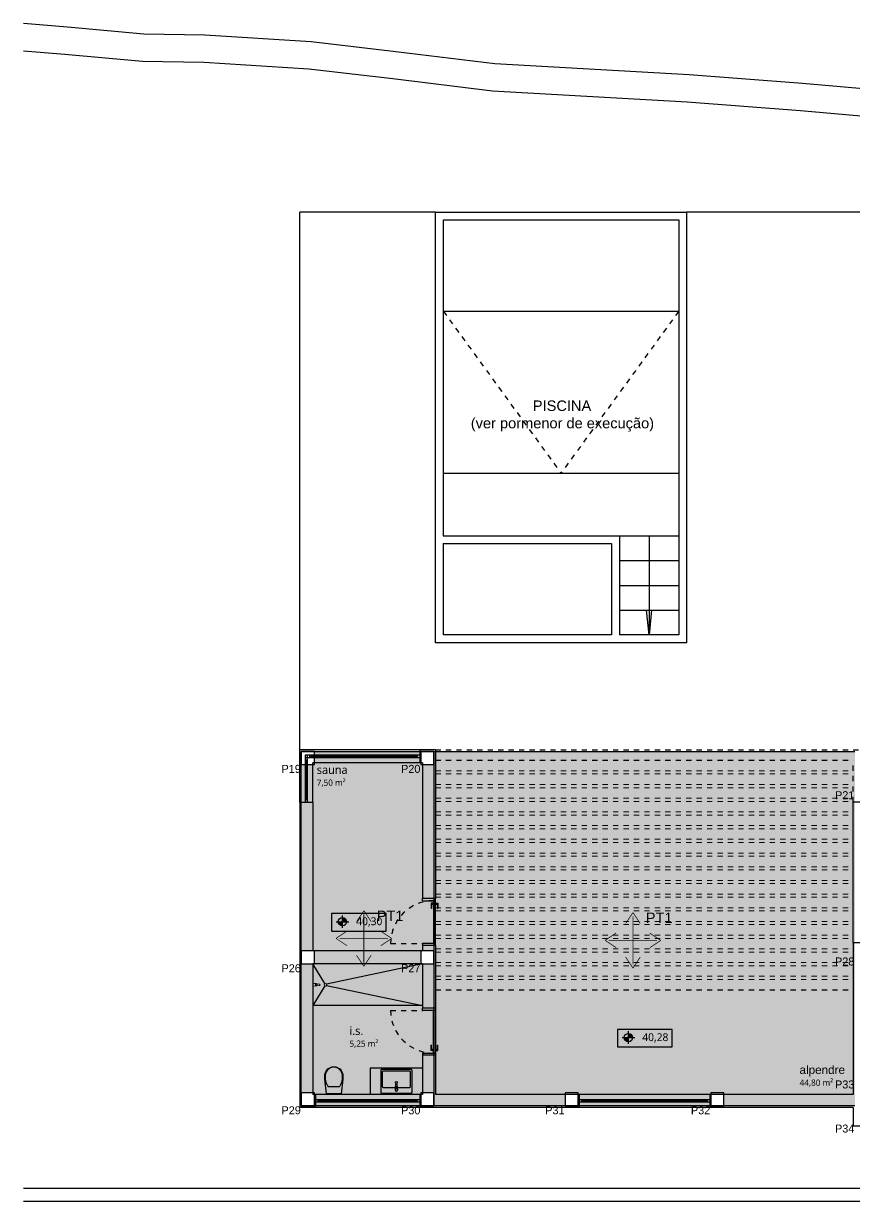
# Model space of a CAD drawing. Header units: millimetres. Extents: x 2071 to 2712, y 1262 to 1380.
# Drawn here: x 2455.93 to 2471.84, y 1355.6 to 1378.16 of the extents above; entities that cross this region are included whole.
import ezdxf
from ezdxf.enums import TextEntityAlignment as Align

# ---------------------------------------------------------------- set-up
doc = ezdxf.new("R2010")
doc.units = ezdxf.units.MM
doc.linetypes.add('LINHA DE CORTE', pattern=[0.065, 0, -0.065])
doc.linetypes.add('Tracejado', pattern=[0.2, 0.1, -0.1])
doc.layers.add('.arquitetura', color=9, linetype='Continuous')
doc.layers.add('.plantas - estrutura em betão', color=8, linetype='Continuous')
doc.styles.add('CS_Arial', font='Arial.ttf', dxfattribs={"height": 0.2})
doc.styles.add('CYPETXT', font='arial', dxfattribs={"height": 0.2})
doc.styles.add('GENERATED_STYLE_2', font='Trebuchet MS.ttf')

# ---------------------------------------------------------------- blocks, each defined once
blk = doc.blocks.new('A$C6026761A')
h = blk.add_hatch(color=0)
h.dxf.hatch_style = 1
h.paths.add_polyline_path([(300, 500), (300, 300), (500, 300, 0.414214)])
h.paths.add_polyline_path([(300, 300), (100, 300, 0.414214), (300, 100)])
at = {"color": 0}
for p, q in [((300, 0), (300, 600)), ((0, 300), (600, 300))]:
    blk.add_line(p, q, dxfattribs=at)
blk.add_circle((300, 300), 200, dxfattribs=at)
blk = doc.blocks.new('sdvdsv')
at = {"layer": '.arquitetura', "ltscale": 0.1}
for p, q in [((449.336, -144.797), (449.336, -134.497)), ((451.936, -134.497), (449.336, -134.497)), ((464.686, -134.497), (456.742, -134.497))]:
    blk.add_line(p, q, dxfattribs=at)
at = {"layer": '.arquitetura', "color": 8, "linetype": 'Tracejado', "ltscale": 0.1}
for p in [(452.086, -136.397), (456.592, -136.397)]:
    blk.add_line(p, (454.338, -139.497), dxfattribs=at)
at = {"layer": '.arquitetura', "color": 8, "ltscale": 0.1}
for p, q in [((452.086, -136.397), (456.592, -136.397)), ((452.084, -139.497), (456.592, -139.497)), ((452.084, -140.697), (455.457, -140.697)), ((455.457, -140.697), (455.457, -142.597)), ((455.457, -140.697), (456.592, -140.697)), ((456.024, -140.697), (456.024, -142.597)), ((452.084, -140.847), (455.307, -140.847)), ((455.307, -140.847), (455.307, -142.597)), ((455.457, -141.172), (456.592, -141.172)), ((455.457, -141.647), (456.592, -141.647)), ((455.457, -142.122), (456.592, -142.122)), ((456.024, -142.597), (455.974, -142.122)), ((456.074, -142.122), (456.024, -142.597))]:
    blk.add_line(p, q, dxfattribs=at)
at = {"layer": '.arquitetura', "linetype": 'Continuous'}
for p, q in [((449.336, -145.807), (449.336, -144.797)), ((451.636, -144.797), (449.336, -144.797)), ((451.636, -144.797), (451.636, -145.047)), ((451.936, -144.797), (451.636, -144.797)), ((451.936, -144.797), (451.936, -147.647)), ((449.586, -145.807), (449.586, -145.047)), ((451.636, -145.047), (449.586, -145.047)), ((451.686, -145.047), (451.636, -145.047)), ((451.686, -145.047), (451.686, -147.647)), ((449.336, -145.807), (449.336, -151.647)), ((449.586, -145.807), (449.336, -145.807)), ((449.586, -145.807), (449.586, -148.647)), ((465.586, -145.797), (459.936, -145.797)), ((459.936, -148.497), (459.936, -145.797)), ((451.936, -147.647), (451.686, -147.647)), ((451.686, -148.647), (449.586, -148.647)), ((451.686, -148.547), (451.686, -148.647)), ((451.936, -148.547), (451.686, -148.547)), ((451.936, -148.547), (451.936, -149.747)), ((460.286, -148.497), (459.936, -148.497)), ((459.936, -148.497), (459.936, -151.397)), ((449.586, -148.897), (449.586, -151.397)), ((451.686, -148.897), (449.586, -148.897)), ((449.814, -149.275), (449.586, -148.897)), ((451.686, -148.897), (449.847, -149.284)), ((451.686, -148.897), (451.686, -149.747)), ((449.814, -149.319), (449.586, -149.697)), ((449.847, -149.31), (451.686, -149.697)), ((451.686, -149.697), (449.586, -149.697)), ((451.936, -149.747), (451.686, -149.747)), ((451.686, -150.647), (451.686, -151.397)), ((451.936, -150.647), (451.686, -150.647)), ((451.936, -150.647), (451.936, -151.397)), ((450.686, -150.897), (450.686, -151.397)), ((451.686, -150.897), (450.686, -150.897)), ((449.636, -151.397), (449.586, -151.397)), ((449.636, -151.397), (449.636, -151.647)), ((451.636, -151.397), (449.636, -151.397)), ((451.686, -151.397), (451.636, -151.397)), ((451.636, -151.397), (451.636, -151.647)), ((454.686, -151.397), (451.936, -151.397)), ((454.686, -151.397), (454.686, -151.647)), ((457.186, -151.397), (454.686, -151.397)), ((459.936, -151.397), (457.186, -151.397)), ((457.186, -151.397), (457.186, -151.647)), ((449.636, -151.647), (449.336, -151.647)), ((451.636, -151.647), (449.636, -151.647)), ((454.686, -151.647), (451.636, -151.647)), ((457.186, -151.647), (454.686, -151.647)), ((459.936, -151.647), (457.186, -151.647)), ((459.936, -151.647), (459.936, -151.997)), ((459.936, -151.997), (475.736, -151.997)), ((475.386, -153.197), (444.047, -153.197)), ((475.386, -153.447), (444.047, -153.447))]:
    blk.add_line(p, q, dxfattribs=at)
at = {"layer": '.arquitetura', "linetype": 'Tracejado', "ltscale": 0.1}
for p, q in [((451.936, -144.797), (464.686, -144.797)), ((451.936, -144.997), (459.936, -144.997)), ((459.936, -145.797), (459.936, -144.997)), ((451.076, -148.507), (451.686, -148.507)), ((451.936, -149.397), (459.936, -149.397)), ((451.076, -149.787), (451.686, -149.787))]:
    blk.add_line(p, q, dxfattribs=at)
at = {"layer": '.arquitetura'}
for p, q in [((451.636, -144.902), (449.441, -144.902)), ((449.441, -144.902), (449.441, -145.807)), ((449.441, -144.942), (451.636, -144.942)), ((449.441, -144.992), (449.481, -144.992)), ((449.456, -145.032), (449.441, -145.032)), ((449.456, -145.017), (449.456, -145.007)), ((449.456, -145.007), (449.466, -145.007)), ((449.466, -145.017), (449.456, -145.017)), ((449.456, -145.732), (449.456, -145.017)), ((449.466, -145.007), (449.466, -145.017)), ((449.466, -145.732), (449.466, -145.017)), ((449.481, -145.032), (449.466, -145.032)), ((449.481, -145.807), (449.481, -144.902)), ((449.531, -144.942), (449.531, -144.902)), ((449.546, -144.927), (449.546, -144.917)), ((449.546, -144.917), (449.556, -144.917)), ((449.556, -144.927), (449.546, -144.927)), ((449.556, -144.917), (449.556, -144.927)), ((449.556, -144.917), (451.561, -144.917)), ((449.556, -144.927), (451.561, -144.927)), ((449.571, -144.902), (449.571, -144.917)), ((449.571, -144.927), (449.571, -144.942)), ((451.546, -144.917), (451.546, -144.902)), ((451.546, -144.942), (451.546, -144.927)), ((451.561, -144.927), (451.561, -144.917)), ((451.561, -144.917), (451.571, -144.917)), ((451.571, -144.927), (451.561, -144.927)), ((451.571, -144.917), (451.571, -144.927)), ((451.586, -144.902), (451.586, -144.942)), ((449.441, -145.717), (449.456, -145.717)), ((449.456, -145.742), (449.456, -145.732)), ((449.456, -145.732), (449.466, -145.732)), ((449.466, -145.717), (449.481, -145.717)), ((449.466, -145.732), (449.466, -145.742)), ((449.481, -145.757), (449.441, -145.757)), ((449.466, -145.742), (449.456, -145.742)), ((451.686, -147.687), (451.686, -147.647)), ((451.686, -147.687), (451.936, -147.687)), ((451.891, -147.737), (451.849, -147.737)), ((451.849, -147.737), (451.849, -147.837)), ((451.891, -147.757), (451.861, -147.757)), ((451.861, -147.757), (451.861, -147.837)), ((451.891, -147.727), (451.891, -147.767)), ((451.891, -147.727), (451.896, -147.727)), ((451.891, -147.767), (451.896, -147.767)), ((451.896, -147.687), (451.896, -148.507)), ((451.936, -148.547), (451.936, -147.647)), ((451.936, -147.727), (451.941, -147.727)), ((451.936, -147.767), (451.941, -147.767)), ((451.941, -147.727), (451.941, -147.767)), ((451.941, -147.737), (451.983, -147.737)), ((451.941, -147.757), (451.971, -147.757)), ((451.971, -147.757), (451.971, -147.837)), ((451.983, -147.737), (451.983, -147.837)), ((451.861, -147.837), (451.849, -147.837)), ((451.971, -147.837), (451.983, -147.837)), ((451.686, -148.507), (451.686, -148.547)), ((451.936, -148.507), (451.686, -148.507)), ((451.686, -149.787), (451.686, -149.747)), ((451.936, -149.787), (451.686, -149.787)), ((451.896, -150.607), (451.896, -149.787)), ((451.936, -149.747), (451.936, -150.647)), ((451.861, -150.457), (451.849, -150.457)), ((451.849, -150.557), (451.849, -150.457)), ((451.861, -150.537), (451.861, -150.457)), ((451.971, -150.457), (451.983, -150.457)), ((451.971, -150.537), (451.971, -150.457)), ((451.983, -150.557), (451.983, -150.457)), ((451.686, -150.607), (451.686, -150.647)), ((451.686, -150.607), (451.936, -150.607)), ((451.891, -150.557), (451.849, -150.557)), ((451.891, -150.537), (451.861, -150.537)), ((451.891, -150.567), (451.891, -150.527)), ((451.891, -150.527), (451.896, -150.527)), ((451.891, -150.567), (451.896, -150.567)), ((451.936, -150.527), (451.941, -150.527)), ((451.936, -150.567), (451.941, -150.567)), ((451.941, -150.567), (451.941, -150.527)), ((451.941, -150.537), (451.971, -150.537)), ((451.941, -150.557), (451.983, -150.557)), ((451.636, -151.502), (449.636, -151.502)), ((449.636, -151.542), (451.636, -151.542)), ((449.686, -151.542), (449.686, -151.502)), ((449.701, -151.527), (449.701, -151.517)), ((449.701, -151.517), (449.711, -151.517)), ((449.711, -151.527), (449.701, -151.527)), ((449.711, -151.517), (449.711, -151.527)), ((449.711, -151.517), (451.561, -151.517)), ((449.711, -151.527), (451.561, -151.527)), ((449.726, -151.502), (449.726, -151.517)), ((449.726, -151.527), (449.726, -151.542)), ((451.546, -151.517), (451.546, -151.502)), ((451.546, -151.542), (451.546, -151.527)), ((451.561, -151.527), (451.561, -151.517)), ((451.561, -151.517), (451.571, -151.517)), ((451.571, -151.527), (451.561, -151.527)), ((451.571, -151.517), (451.571, -151.527)), ((451.586, -151.502), (451.586, -151.542)), ((457.186, -151.502), (454.686, -151.502)), ((454.686, -151.542), (457.186, -151.542)), ((454.736, -151.542), (454.736, -151.502)), ((454.751, -151.527), (454.751, -151.517)), ((454.751, -151.517), (454.761, -151.517)), ((454.761, -151.527), (454.751, -151.527)), ((454.761, -151.517), (454.761, -151.527)), ((454.761, -151.517), (457.111, -151.517)), ((454.761, -151.527), (457.111, -151.527)), ((454.776, -151.502), (454.776, -151.517)), ((454.776, -151.527), (454.776, -151.542)), ((457.096, -151.517), (457.096, -151.502)), ((457.096, -151.542), (457.096, -151.527)), ((457.111, -151.527), (457.111, -151.517)), ((457.111, -151.517), (457.121, -151.517)), ((457.121, -151.527), (457.111, -151.527)), ((457.121, -151.517), (457.121, -151.527)), ((457.136, -151.502), (457.136, -151.542))]:
    blk.add_line(p, q, dxfattribs=at)
at = {"layer": '.arquitetura', "linetype": 'LINHA DE CORTE', "lineweight": 9}
for p, q in [((451.936, -145.2), (459.936, -145.2)), ((451.936, -145.26), (459.936, -145.26)), ((451.936, -145.462), (459.936, -145.462)), ((451.936, -145.522), (459.936, -145.522)), ((451.936, -145.724), (459.936, -145.724)), ((451.936, -145.784), (459.936, -145.784)), ((451.936, -145.987), (459.936, -145.987)), ((451.936, -146.047), (459.936, -146.047)), ((451.936, -146.249), (459.936, -146.249)), ((451.936, -146.309), (459.936, -146.309)), ((451.936, -146.511), (459.936, -146.511)), ((451.936, -146.571), (459.936, -146.571)), ((451.936, -146.774), (459.936, -146.774)), ((451.936, -146.834), (459.936, -146.834)), ((451.936, -147.036), (459.936, -147.036)), ((451.936, -147.096), (459.936, -147.096)), ((451.936, -147.298), (459.936, -147.298)), ((451.936, -147.358), (459.936, -147.358)), ((451.936, -147.561), (459.936, -147.561)), ((451.936, -147.621), (459.936, -147.621)), ((451.936, -147.823), (459.936, -147.823)), ((451.936, -147.883), (459.936, -147.883)), ((451.936, -148.085), (459.936, -148.085)), ((451.936, -148.145), (459.936, -148.145)), ((451.936, -148.348), (459.936, -148.348)), ((451.936, -148.408), (459.936, -148.408)), ((451.936, -148.61), (459.936, -148.61)), ((451.936, -148.67), (459.936, -148.67)), ((451.936, -148.873), (459.936, -148.873)), ((451.936, -148.933), (459.936, -148.933)), ((451.936, -149.135), (459.936, -149.135)), ((451.936, -149.195), (459.936, -149.195))]:
    blk.add_line(p, q, dxfattribs=at)
at = {"layer": '.arquitetura', "linetype": 'Continuous', "flags": 128}
blk.add_lwpolyline([(495.07, -135.125), (493.48, -134.982), (488.171, -134.53), (485.865, -134.359), (479.889, -133.881), (476.452, -133.58), (473.731, -133.373), (471.152, -133.15), (469.078, -133.03), (466.148, -132.754), (463.987, -132.515), (460.783, -132.192), (458.964, -132.037), (456.792, -131.868), (453.072, -131.659), (451.177, -131.425), (449.554, -131.238), (447.517, -131.109), (446.351, -131.089), (444.885, -130.958), (444.047, -130.887)], dxfattribs=at)
at = {"layer": '.arquitetura', "linetype": 'Continuous'}
blk.add_lwpolyline([(495.07, -135.652), (493.434, -135.505), (488.13, -135.054), (485.825, -134.882), (479.845, -134.404), (476.409, -134.103), (473.688, -133.896), (471.114, -133.674), (469.038, -133.553), (466.094, -133.277), (463.932, -133.037), (460.734, -132.715), (458.922, -132.56), (456.757, -132.392), (453.025, -132.182), (451.115, -131.946), (449.507, -131.761), (447.496, -131.634), (446.323, -131.613), (444.84, -131.481), (444.047, -131.413)], dxfattribs=at)
at = {"layer": '.arquitetura', "color": 8, "ltscale": 0.1}
blk.add_lwpolyline([(451.936, -134.497), (456.742, -134.497), (456.742, -142.747), (451.936, -142.747)], close=True, dxfattribs=at)
for points in [[(452.086, -140.697), (452.086, -134.647), (456.592, -134.647), (456.592, -142.597), (455.457, -142.597)], [(455.307, -142.597), (452.086, -142.597), (452.086, -140.847)]]:
    blk.add_lwpolyline(points, dxfattribs=at)
at = {"layer": '.arquitetura'}
for points in [[(449.945, -147.931), (449.945, -148.268), (450.992, -148.268), (450.992, -147.931)], [(455.422, -150.151), (455.422, -150.488), (456.469, -150.488), (456.469, -150.151)]]:
    blk.add_lwpolyline(points, close=True, dxfattribs=at)
at = {"layer": '.arquitetura', "linetype": 'Continuous', "lineweight": 5}
for points in [[(449.662, -149.28, -0.545546), (449.662, -149.315, -0.12102), (449.653, -149.318), (449.611, -149.322, -1), (449.611, -149.272), (449.653, -149.276, -0.12102)], [(449.651, -149.284, -1), (449.651, -149.311), (449.636, -149.311), (449.636, -149.284)]]:
    blk.add_lwpolyline(points, format="xyb", close=True, dxfattribs=at)
blk.add_lwpolyline([(449.662, -149.315), (449.715, -149.308, 0.882566), (449.715, -149.286), (449.662, -149.28)], format="xyb", dxfattribs=at)
at = {"layer": '.arquitetura', "linetype": 'Continuous'}
for points in [[(449.831, -150.978), (449.85, -150.94), (449.876, -150.91), (449.909, -150.887), (449.947, -150.872), (449.988, -150.867), (450.029, -150.872), (450.068, -150.887), (450.101, -150.91), (450.126, -150.94), (450.145, -150.978), (450.158, -151.019), (450.163, -151.061), (450.162, -151.103), (450.129, -151.387), (449.847, -151.387), (449.815, -151.103), (449.814, -151.061), (449.819, -151.019)], [(449.865, -151.387), (449.865, -151.382), (450.111, -151.382), (450.111, -151.387)]]:
    blk.add_lwpolyline(points, close=True, dxfattribs=at)
for points in [[(450.901, -151.372), (451.471, -151.372, 0.414214), (451.486, -151.357), (451.486, -150.937, 0.414214), (451.471, -150.922), (450.901, -150.922, 0.414214), (450.886, -150.937), (450.886, -151.357, 0.414214)], [(450.916, -150.967), (450.916, -151.247, 0.414214), (450.931, -151.262), (451.441, -151.262, 0.414214), (451.456, -151.247), (451.456, -150.967, 0.414214), (451.441, -150.952), (450.931, -150.952, 0.414214)], [(451.199, -151.272, 1), (451.172, -151.272), (451.172, -151.287), (451.199, -151.287)]]:
    blk.add_lwpolyline(points, format="xyb", close=True, dxfattribs=at)
blk.add_lwpolyline([(451.168, -151.261, 0.12102), (451.165, -151.27), (451.161, -151.312, 1), (451.211, -151.312), (451.207, -151.27, 0.12102), (451.203, -151.261, 0.545546), (451.168, -151.261), (451.175, -151.208, -0.882566), (451.197, -151.208), (451.203, -151.261)], format="xyb", dxfattribs=at)
at = {"layer": '.arquitetura', "linetype": 'Continuous', "lineweight": 5}
blk.add_circle((449.826, -149.297), 0.025, dxfattribs=at)
at = {"layer": '.arquitetura', "linetype": 'Continuous'}
blk.add_circle((451.186, -151.17), 0.02, dxfattribs=at)
at = {"layer": '.arquitetura', "linetype": 'Tracejado', "ltscale": 0.1}
for centre, start, end in [((451.896, -148.507), 90, 180), ((451.896, -149.787), 180, 270)]:
    blk.add_arc(centre, 0.82, start, end, dxfattribs=at)
at = {"layer": '.arquitetura', "linetype": 'Continuous'}
blk.add_rational_spline([(450.155, -151.064), (450.158, -151.162), (450.097, -151.247), (450.043, -151.247), (449.988, -151.247), (449.934, -151.247), (449.879, -151.247), (449.819, -151.162), (449.821, -151.064), (449.814, -150.963), (449.907, -150.896), (449.944, -150.874), (449.988, -150.874), (450.033, -150.874), (450.07, -150.896), (450.162, -150.963), (450.155, -151.064)], [1, 0.962013989185, 1, 1, 1, 1, 1, 0.962013989185, 1, 0.90031906162, 1, 0.951314946504, 1, 0.951314946504, 1, 0.90031906162, 1], degree=2, knots=[0, 0, 0, 0.553021, 0.553021, 1.553021, 1.553021, 2.553021, 2.553021, 3.106041, 3.106041, 4.00663, 4.00663, 4.633273, 4.633273, 5.259917, 5.259917, 6.160506, 6.160506, 6.160506], dxfattribs=at)
at = {"layer": '.arquitetura', "xscale": 0.0004, "yscale": 0.0004, "zscale": 0.0004}
for p in [(450.033, -148.209), (455.51, -150.429)]:
    blk.add_blockref('A$C6026761A', p, dxfattribs=at)
at = {"layer": '.arquitetura', "char_height": 0.16, "attachment_point": 1, "style": 'GENERATED_STYLE_2'}
for s, insert, width in [('sauna\\P{\\H0.75x;7,50 m²}', (449.661, -145.099), 1.63695), ('i.s.\\P{\\H0.75x;5,25 m²}', (450.287, -150.098), 1.63695), ('\\A1;{\\fArial Unicode MS|b0|i0|c0|p34;alpendre\\H0.66x;\\S^  ;\\H1.5152x;\\P\\A0;\\fTrebuchet MS|b0|i0|c0|p38;\\H0.74998x;44,80 m²}', (458.907, -150.846), 2.06193)]:
    blk.add_mtext(s, dxfattribs=dict(at, insert=insert, width=width))
at = {"layer": '.arquitetura', "char_height": 0.15, "attachment_point": 1, "style": 'GENERATED_STYLE_2'}
for s, insert in [('\\pxqr;40,30', (450.02, -148.006)), ('\\pxqr;40,28', (455.497, -150.226))]:
    blk.add_mtext_dynamic_manual_height_columns(s, width=0.89733, gutter_width=0.75, heights=[0], dxfattribs=dict(at, insert=insert))

msp = doc.modelspace()

# ---------------------------------------------------------------- hatches: boundary and pattern name
h = msp.add_hatch()
h.set_pattern_fill('AR-CONC', color=8, scale=0.003, angle=45)
h.set_pattern_definition([(95, (3962.71922, 2823.0953), (0.42028395, 0.35266014), [0.05715, -0.62865]), (40, (3962.7192, 2823.0953), (-0.48005536, 0.33053019), [0.04572, -0.50292175]), (145.451445, (3962.75425, 2823.1247), (-0.05977139, 0.6831903), [0.04857003, -0.53427073]), (91.1842, (3962.61146, 2823.2031), (0.66423073, 0.48586024), [0.085725, -0.942975]), (141.635558, (3962.6668, 2823.24356), (-0.02125985, 1.0284803), [0.07285507, -0.80140682]), (36.18415, (3962.6115, 2823.2031), (-0.02125985, 1.0284803), [0.0685799, -0.7543792]), (66, (3962.6923, 2823.23), (0.53855994, 0.10468545), [0.05715, -0.62865]), (11, (3962.6923, 2823.23), (-0.25961978, 0.52182358), [0.04572, -0.50292]), (116.451445, (3962.73716, 2823.23874), (0.27894016, 0.62650903), [0.04857003, -0.53426981]), (82.5, (3962.71922, 2823.0953), (-0.172816407, 0.185920241), [0, -0.496824, 0, -0.51054, 0, -0.504825]), (52.5, (3962.71922, 2823.0953), (-0.070769182, 0.354261), [0, -0.291084, 0, -0.485394, 0, -0.192405]), (12.5, (3962.59907, 2822.97515), (0.29978359, 0.275478587), [0, -0.1905, 0, -0.59436, 0, -0.78867]), (2.5, (3962.5452, 2822.92127), (0.260291713, 0.36816718), [0, -0.24765, 0, -0.394716, 0, -0.56007])])
h.paths.add_polyline_path([(2463.79132, 1357.43061), (2463.79132, 1364.22061), (2471.85132, 1364.22061), (2471.85132, 1363.22061), (2471.85132, 1362.97061), (2471.85132, 1360.53061), (2471.85132, 1360.28061), (2471.85132, 1357.68061), (2471.85132, 1357.43061), (2469.34141, 1357.43061), (2469.34141, 1357.68061), (2469.09141, 1357.68061), (2469.09141, 1357.43061), (2466.55141, 1357.43061), (2466.55141, 1357.68061), (2466.30141, 1357.68061), (2466.30141, 1357.43061)])
h.paths.add_polyline_path([(2496.05132, 1364.68061), (2496.05132, 1369.52061), (2496.30132, 1369.52061), (2496.30132, 1369.77061), (2500.29132, 1369.77061), (2500.29132, 1369.52061), (2500.54132, 1369.52061), (2500.54132, 1364.68061), (2500.29132, 1364.68061), (2500.29132, 1364.43061), (2496.30132, 1364.43061), (2496.30132, 1364.68061)])
h.paths.add_polyline_path([(2461.25132, 1357.68061), (2461.25132, 1360.15061), (2461.50132, 1360.15061), (2461.50132, 1360.40061), (2461.25132, 1360.40061), (2461.25132, 1363.97061), (2461.50132, 1363.97061), (2461.50132, 1364.22061), (2463.54132, 1364.22061), (2463.54132, 1363.97061), (2463.79132, 1363.97061), (2463.79132, 1360.40061), (2463.54132, 1360.40061), (2463.54132, 1360.15061), (2463.79132, 1360.15061), (2463.79132, 1357.68061), (2463.54132, 1357.68061), (2463.54132, 1357.43061), (2461.50132, 1357.43061), (2461.50132, 1357.68061)])
h.paths.add_polyline_path([(2471.84158, 1363.26645), (2471.44999, 1363.26645), (2471.44999, 1363.49707), (2471.84158, 1363.49707)], flags=24)
h.paths.add_polyline_path([(2500.30973, 1369.31883), (2499.88999, 1369.31883), (2499.88999, 1369.55207), (2500.30973, 1369.55207)], flags=9)
h.paths.add_polyline_path([(2463.55973, 1363.76883), (2463.13999, 1363.76883), (2463.13999, 1364.00207), (2463.55973, 1364.00207)], flags=9)
h.paths.add_polyline_path([(2471.87054, 1360.07883), (2471.44999, 1360.07883), (2471.44999, 1360.31207), (2471.87054, 1360.31207)], flags=9)
h.paths.add_polyline_path([(2471.87024, 1357.72373), (2471.44999, 1357.72373), (2471.44999, 1357.95707), (2471.87024, 1357.95707)], flags=9)
h.paths.add_polyline_path([(2463.56024, 1359.95145), (2463.13999, 1359.95145), (2463.13999, 1360.18207), (2463.56024, 1360.18207)], flags=9)
h.paths.add_polyline_path([(2496.07076, 1369.31883), (2495.7711, 1369.31883), (2495.7711, 1369.55207), (2496.07076, 1369.55207)], flags=9)

# ---------------------------------------------------------------- linework, layer by layer
at = {"layer": '.plantas - estrutura em betão'}
for points in [[(2461.25132, 1363.97061), (2461.50132, 1363.97061), (2461.50132, 1364.22061), (2461.25132, 1364.22061), (2461.25132, 1363.97061)], [(2461.25132, 1364.22061), (2463.79132, 1364.22061), (2463.79132, 1357.43061), (2461.25132, 1357.43061)], [(2463.54132, 1363.97061), (2463.79132, 1363.97061), (2463.79132, 1364.22061), (2463.54132, 1364.22061), (2463.54132, 1363.97061)], [(2461.25132, 1360.15061), (2461.50132, 1360.15061), (2461.50132, 1360.40061), (2461.25132, 1360.40061), (2461.25132, 1360.15061)], [(2463.54132, 1360.15061), (2463.79132, 1360.15061), (2463.79132, 1360.40061), (2463.54132, 1360.40061), (2463.54132, 1360.15061)], [(2461.25132, 1357.43061), (2461.50132, 1357.43061), (2461.50132, 1357.68061), (2461.25132, 1357.68061), (2461.25132, 1357.43061)], [(2463.54132, 1357.43061), (2463.79132, 1357.43061), (2463.79132, 1357.68061), (2463.54132, 1357.68061), (2463.54132, 1357.43061)], [(2466.30141, 1357.43061), (2466.55141, 1357.43061), (2466.55141, 1357.68061), (2466.30141, 1357.68061), (2466.30141, 1357.43061)], [(2469.09141, 1357.43061), (2469.34141, 1357.43061), (2469.34141, 1357.68061), (2469.09141, 1357.68061), (2469.09141, 1357.43061)]]:
    msp.add_lwpolyline(points, close=True, dxfattribs=at)
for points in [[(2463.79132, 1364.22061), (2471.85132, 1364.22061)], [(2471.85132, 1357.43061), (2463.79132, 1357.43061)]]:
    msp.add_lwpolyline(points, dxfattribs=at)
at = {"layer": '.plantas - estrutura em betão', "const_width": 0.014}
for points in [[(2462.44864, 1361.17012), (2462.30864, 1360.96012)], [(2462.44864, 1361.17012), (2462.58864, 1360.96012)], [(2462.44864, 1360.17605), (2462.44864, 1361.10012)], [(2467.6018, 1361.13322), (2467.4618, 1360.92322)], [(2467.6018, 1361.13322), (2467.7418, 1360.92322)], [(2467.6018, 1360.13916), (2467.6018, 1361.06322)], [(2461.91661, 1360.63809), (2462.12661, 1360.77809)], [(2461.91661, 1360.63809), (2462.12661, 1360.49809)], [(2462.91067, 1360.63809), (2461.98661, 1360.63809)], [(2462.98067, 1360.63809), (2462.77067, 1360.77809)], [(2462.98067, 1360.63809), (2462.77067, 1360.49809)], [(2467.06977, 1360.60119), (2467.27977, 1360.74119)], [(2468.13384, 1360.60119), (2467.92384, 1360.74119)], [(2467.06977, 1360.60119), (2467.27977, 1360.46119)], [(2468.06384, 1360.60119), (2467.13977, 1360.60119)], [(2468.13384, 1360.60119), (2467.92384, 1360.46119)], [(2462.44864, 1360.10605), (2462.30864, 1360.31605)], [(2462.44864, 1360.10605), (2462.58864, 1360.31605)], [(2467.6018, 1360.06916), (2467.4618, 1360.27916)], [(2467.6018, 1360.06916), (2467.7418, 1360.27916)]]:
    msp.add_lwpolyline(points, dxfattribs=at)

# ---------------------------------------------------------------- block references
at = {"layer": '.arquitetura', "linetype": 'Continuous'}
msp.add_blockref('sdvdsv', (2011.88558, 1509.04785), dxfattribs=at)

# ---------------------------------------------------------------- texts
at = {"layer": '.plantas - estrutura em betão', "style": 'CYPETXT', "width": 0.968156}
for s, p, p2 in [('P19', (2460.87232, 1363.80978), (2461.24132, 1363.80978)), ('P20', (2463.16232, 1363.80978), (2463.53132, 1363.80978)), ('P21', (2471.47232, 1363.30478), (2471.84132, 1363.30478)), ('P28', (2471.47232, 1360.11978), (2471.84132, 1360.11978)), ('P26', (2460.87232, 1359.98978), (2461.24132, 1359.98978)), ('P27', (2463.16232, 1359.98978), (2463.53132, 1359.98978)), ('P33', (2471.47232, 1357.76478), (2471.84132, 1357.76478)), ('P29', (2460.87232, 1357.26978), (2461.24132, 1357.26978)), ('P30', (2463.16232, 1357.26978), (2463.53132, 1357.26978)), ('P31', (2465.92241, 1357.26978), (2466.29141, 1357.26978)), ('P32', (2468.71241, 1357.26978), (2469.08141, 1357.26978)), ('P34', (2471.47232, 1356.91978), (2471.84132, 1356.91978))]:
    msp.add_text(s, height=0.153333, dxfattribs=at).set_placement(p, p2, align=Align.FIT)
at = {"layer": '.plantas - estrutura em betão', "char_height": 0.2, "attachment_point": 1, "style": 'CS_Arial'}
for s, insert, width in [('\\pi1.62564;PISCINA\\P\\pi0.43730;(ver pormenor de execução)', (2464.05954, 1370.94169), 4.3911115), ('PT1', (2462.69529, 1361.17007), 0.6252005), ('PT1', (2467.84845, 1361.13317), 0.6252005)]:
    msp.add_mtext(s, dxfattribs=dict(at, insert=insert, width=width))

doc.saveas('drawing.dxf')
